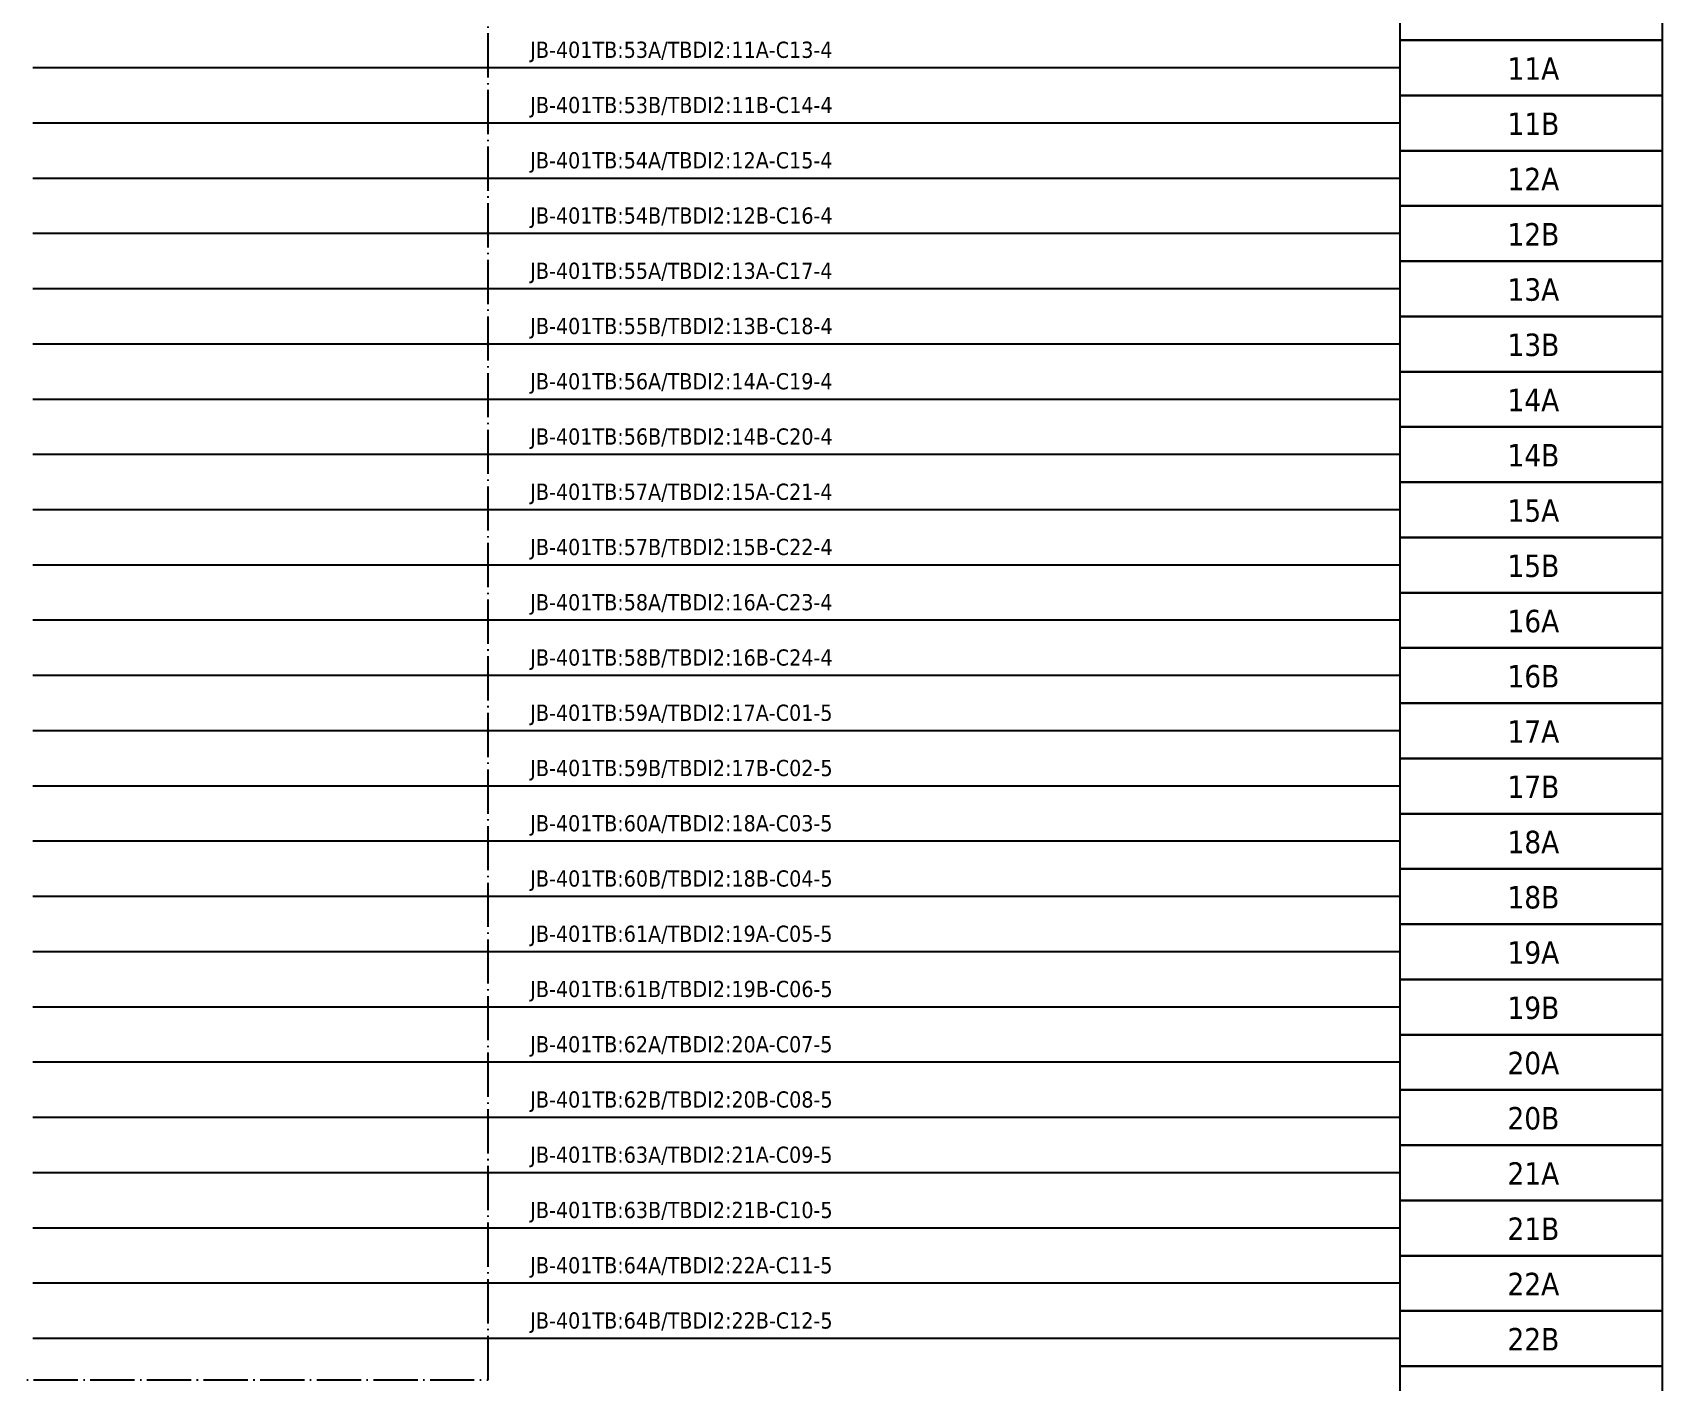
# Model space of a CAD drawing. Header units: millimetres. Extents: x 0 to 1792788, y -13 to 262234.
# Drawn here: x 89 to 207, y 101.9 to 199.6 of the extents above; entities that cross this region are included whole.
import ezdxf
from ezdxf.enums import TextEntityAlignment as Align

# ---------------------------------------------------------------- set-up
doc = ezdxf.new("R2010")
doc.units = ezdxf.units.MM
doc.linetypes.add('EPL_DASHDOT', pattern=[1, 0.8, -0.1, 0, -0.1])
for name, color, linetype, lineweight in [('EPLAN300', 5, 'Continuous', 25), ('EPLAN307', 134, 'EPL_DASHDOT', 25), ('EPLAN311', 7, 'Continuous', 25), ('EPLAN400', 5, 'Continuous', 35), ('EPLAN405', 7, 'Continuous', 25), ('EPLAN421', 5, 'Continuous', 35), ('EPLAN433', 251, 'Continuous', 35), ('EPLAN500', 7, 'Continuous', 35), ('EPLAN501', 7, 'Continuous', 35), ('EPLAN502', 7, 'Continuous', 35), ('EPLAN503', 7, 'Continuous', 35), ('EPLAN504', 7, 'Continuous', 35)]:
    doc.layers.add(name, color=color, linetype=linetype, lineweight=lineweight)
doc.styles.add('Tahoma', font='')
doc.styles.get('Tahoma').set_extended_font_data('Tahoma')

# ---------------------------------------------------------------- blocks, each defined once
blk = doc.blocks.new('EPLSYM_LibrarySPECIAL_en_US_Symbol427_Variant5_Placement1_20')
at = {"layer": 'EPLAN421', "color": 5, "style": 'Tahoma'}
for tag, p in [('17_20029[1]', (-0.9525, 3.335)), ('17_20029[2]', (20.0025, 3.335))]:
    blk.add_attdef(tag, text='', height=1.1739, dxfattribs=at).set_placement(p, align=Align.BOTTOM_RIGHT)
at = {"layer": 'EPLAN433', "color": 251, "style": 'Tahoma'}
blk.add_attdef('17_20406_1', text='', height=1.6254, dxfattribs=at).set_placement((0.9525, 1.5875), align=Align.BOTTOM_RIGHT)
blk.add_attdef('17_20406', text='', height=1.6254, dxfattribs=at).set_placement((0.9525, 1.5875), align=Align.BOTTOM_LEFT)
blk = doc.blocks.new('EPLSYM_LibrarySPECIAL_en_US_Symbol427_Variant5_Placement1_21')
at = {"layer": 'EPLAN421', "color": 5, "style": 'Tahoma'}
for tag, p in [('17_20029[1]', (-0.9525, 3.335)), ('17_20029[2]', (20.0025, 3.335))]:
    blk.add_attdef(tag, text='', height=1.1739, dxfattribs=at).set_placement(p, align=Align.BOTTOM_RIGHT)
at = {"layer": 'EPLAN433', "color": 251, "style": 'Tahoma'}
blk.add_attdef('17_20406_1', text='', height=1.6254, dxfattribs=at).set_placement((0.9525, 1.5875), align=Align.BOTTOM_RIGHT)
blk.add_attdef('17_20406', text='', height=1.6254, dxfattribs=at).set_placement((0.9525, 1.5875), align=Align.BOTTOM_LEFT)
blk = doc.blocks.new('EPLSYM_LibrarySPECIAL_en_US_Symbol427_Variant5_Placement1_22')
at = {"layer": 'EPLAN421', "color": 5, "style": 'Tahoma'}
for tag, p in [('17_20029[1]', (-0.9525, 3.335)), ('17_20029[2]', (20.0025, 3.335))]:
    blk.add_attdef(tag, text='', height=1.1739, dxfattribs=at).set_placement(p, align=Align.BOTTOM_RIGHT)
at = {"layer": 'EPLAN433', "color": 251, "style": 'Tahoma'}
blk.add_attdef('17_20406_1', text='', height=1.6254, dxfattribs=at).set_placement((0.9525, 1.5875), align=Align.BOTTOM_RIGHT)
blk.add_attdef('17_20406', text='', height=1.6254, dxfattribs=at).set_placement((0.9525, 1.5875), align=Align.BOTTOM_LEFT)
blk = doc.blocks.new('EPLSYM_LibrarySPECIAL_en_US_Symbol427_Variant5_Placement1_23')
at = {"layer": 'EPLAN421', "color": 5, "style": 'Tahoma'}
for tag, p in [('17_20029[1]', (-0.9525, 3.335)), ('17_20029[2]', (20.0025, 3.335))]:
    blk.add_attdef(tag, text='', height=1.1739, dxfattribs=at).set_placement(p, align=Align.BOTTOM_RIGHT)
at = {"layer": 'EPLAN433', "color": 251, "style": 'Tahoma'}
blk.add_attdef('17_20406_1', text='', height=1.6254, dxfattribs=at).set_placement((0.9525, 1.5875), align=Align.BOTTOM_RIGHT)
blk.add_attdef('17_20406', text='', height=1.6254, dxfattribs=at).set_placement((0.9525, 1.5875), align=Align.BOTTOM_LEFT)
blk = doc.blocks.new('EPLSYM_LibrarySPECIAL_en_US_Symbol427_Variant5_Placement1_24')
at = {"layer": 'EPLAN421', "color": 5, "style": 'Tahoma'}
for tag, p in [('17_20029[1]', (-0.9525, 3.335)), ('17_20029[2]', (20.0025, 3.335))]:
    blk.add_attdef(tag, text='', height=1.1739, dxfattribs=at).set_placement(p, align=Align.BOTTOM_RIGHT)
at = {"layer": 'EPLAN433', "color": 251, "style": 'Tahoma'}
blk.add_attdef('17_20406_1', text='', height=1.6254, dxfattribs=at).set_placement((0.9525, 1.5875), align=Align.BOTTOM_RIGHT)
blk.add_attdef('17_20406', text='', height=1.6254, dxfattribs=at).set_placement((0.9525, 1.5875), align=Align.BOTTOM_LEFT)
blk = doc.blocks.new('EPLSYM_LibrarySPECIAL_en_US_Symbol427_Variant5_Placement1_25')
at = {"layer": 'EPLAN421', "color": 5, "style": 'Tahoma'}
for tag, p in [('17_20029[1]', (-0.9525, 3.335)), ('17_20029[2]', (20.0025, 3.335))]:
    blk.add_attdef(tag, text='', height=1.1739, dxfattribs=at).set_placement(p, align=Align.BOTTOM_RIGHT)
at = {"layer": 'EPLAN433', "color": 251, "style": 'Tahoma'}
blk.add_attdef('17_20406_1', text='', height=1.6254, dxfattribs=at).set_placement((0.9525, 1.5875), align=Align.BOTTOM_RIGHT)
blk.add_attdef('17_20406', text='', height=1.6254, dxfattribs=at).set_placement((0.9525, 1.5875), align=Align.BOTTOM_LEFT)
blk = doc.blocks.new('EPLSYM_LibrarySPECIAL_en_US_Symbol427_Variant5_Placement1_26')
at = {"layer": 'EPLAN421', "color": 5, "style": 'Tahoma'}
for tag, p in [('17_20029[1]', (-0.9525, 3.335)), ('17_20029[2]', (20.0025, 3.335))]:
    blk.add_attdef(tag, text='', height=1.1739, dxfattribs=at).set_placement(p, align=Align.BOTTOM_RIGHT)
at = {"layer": 'EPLAN433', "color": 251, "style": 'Tahoma'}
blk.add_attdef('17_20406_1', text='', height=1.6254, dxfattribs=at).set_placement((0.9525, 1.5875), align=Align.BOTTOM_RIGHT)
blk.add_attdef('17_20406', text='', height=1.6254, dxfattribs=at).set_placement((0.9525, 1.5875), align=Align.BOTTOM_LEFT)
blk = doc.blocks.new('EPLSYM_LibrarySPECIAL_en_US_Symbol427_Variant5_Placement1_27')
at = {"layer": 'EPLAN421', "color": 5, "style": 'Tahoma'}
for tag, p in [('17_20029[1]', (-0.9525, 3.335)), ('17_20029[2]', (20.0025, 3.335))]:
    blk.add_attdef(tag, text='', height=1.1739, dxfattribs=at).set_placement(p, align=Align.BOTTOM_RIGHT)
at = {"layer": 'EPLAN433', "color": 251, "style": 'Tahoma'}
blk.add_attdef('17_20406_1', text='', height=1.6254, dxfattribs=at).set_placement((0.9525, 1.5875), align=Align.BOTTOM_RIGHT)
blk.add_attdef('17_20406', text='', height=1.6254, dxfattribs=at).set_placement((0.9525, 1.5875), align=Align.BOTTOM_LEFT)
blk = doc.blocks.new('EPLSYM_LibrarySPECIAL_en_US_Symbol427_Variant5_Placement1_28')
at = {"layer": 'EPLAN421', "color": 5, "style": 'Tahoma'}
for tag, p in [('17_20029[1]', (-0.9525, 3.335)), ('17_20029[2]', (20.0025, 3.335))]:
    blk.add_attdef(tag, text='', height=1.1739, dxfattribs=at).set_placement(p, align=Align.BOTTOM_RIGHT)
at = {"layer": 'EPLAN433', "color": 251, "style": 'Tahoma'}
blk.add_attdef('17_20406_1', text='', height=1.6254, dxfattribs=at).set_placement((0.9525, 1.5875), align=Align.BOTTOM_RIGHT)
blk.add_attdef('17_20406', text='', height=1.6254, dxfattribs=at).set_placement((0.9525, 1.5875), align=Align.BOTTOM_LEFT)
blk = doc.blocks.new('EPLSYM_LibrarySPECIAL_en_US_Symbol427_Variant5_Placement1_29')
at = {"layer": 'EPLAN421', "color": 5, "style": 'Tahoma'}
for tag, p in [('17_20029[1]', (-0.9525, 3.335)), ('17_20029[2]', (20.0025, 3.335))]:
    blk.add_attdef(tag, text='', height=1.1739, dxfattribs=at).set_placement(p, align=Align.BOTTOM_RIGHT)
at = {"layer": 'EPLAN433', "color": 251, "style": 'Tahoma'}
blk.add_attdef('17_20406_1', text='', height=1.6254, dxfattribs=at).set_placement((0.9525, 1.5875), align=Align.BOTTOM_RIGHT)
blk.add_attdef('17_20406', text='', height=1.6254, dxfattribs=at).set_placement((0.9525, 1.5875), align=Align.BOTTOM_LEFT)
blk = doc.blocks.new('EPLSYM_LibrarySPECIAL_en_US_Symbol427_Variant5_Placement1_30')
at = {"layer": 'EPLAN421', "color": 5, "style": 'Tahoma'}
for tag, p in [('17_20029[1]', (-0.9525, 3.335)), ('17_20029[2]', (20.0025, 3.335))]:
    blk.add_attdef(tag, text='', height=1.1739, dxfattribs=at).set_placement(p, align=Align.BOTTOM_RIGHT)
at = {"layer": 'EPLAN433', "color": 251, "style": 'Tahoma'}
blk.add_attdef('17_20406_1', text='', height=1.6254, dxfattribs=at).set_placement((0.9525, 1.5875), align=Align.BOTTOM_RIGHT)
blk.add_attdef('17_20406', text='', height=1.6254, dxfattribs=at).set_placement((0.9525, 1.5875), align=Align.BOTTOM_LEFT)
blk = doc.blocks.new('EPLSYM_LibrarySPECIAL_en_US_Symbol427_Variant5_Placement1_31')
at = {"layer": 'EPLAN421', "color": 5, "style": 'Tahoma'}
for tag, p in [('17_20029[1]', (-0.9525, 3.335)), ('17_20029[2]', (20.0025, 3.335))]:
    blk.add_attdef(tag, text='', height=1.1739, dxfattribs=at).set_placement(p, align=Align.BOTTOM_RIGHT)
at = {"layer": 'EPLAN433', "color": 251, "style": 'Tahoma'}
blk.add_attdef('17_20406_1', text='', height=1.6254, dxfattribs=at).set_placement((0.9525, 1.5875), align=Align.BOTTOM_RIGHT)
blk.add_attdef('17_20406', text='', height=1.6254, dxfattribs=at).set_placement((0.9525, 1.5875), align=Align.BOTTOM_LEFT)
blk = doc.blocks.new('EPLSYM_LibrarySPECIAL_en_US_Symbol427_Variant5_Placement1_32')
at = {"layer": 'EPLAN421', "color": 5, "style": 'Tahoma'}
for tag, p in [('17_20029[1]', (-0.9525, 3.335)), ('17_20029[2]', (20.0025, 3.335))]:
    blk.add_attdef(tag, text='', height=1.1739, dxfattribs=at).set_placement(p, align=Align.BOTTOM_RIGHT)
at = {"layer": 'EPLAN433', "color": 251, "style": 'Tahoma'}
blk.add_attdef('17_20406_1', text='', height=1.6254, dxfattribs=at).set_placement((0.9525, 1.5875), align=Align.BOTTOM_RIGHT)
blk.add_attdef('17_20406', text='', height=1.6254, dxfattribs=at).set_placement((0.9525, 1.5875), align=Align.BOTTOM_LEFT)
blk = doc.blocks.new('EPLSYM_LibrarySPECIAL_en_US_Symbol427_Variant5_Placement1_33')
at = {"layer": 'EPLAN421', "color": 5, "style": 'Tahoma'}
for tag, p in [('17_20029[1]', (-0.9525, 3.335)), ('17_20029[2]', (20.0025, 3.335))]:
    blk.add_attdef(tag, text='', height=1.1739, dxfattribs=at).set_placement(p, align=Align.BOTTOM_RIGHT)
at = {"layer": 'EPLAN433', "color": 251, "style": 'Tahoma'}
blk.add_attdef('17_20406_1', text='', height=1.6254, dxfattribs=at).set_placement((0.9525, 1.5875), align=Align.BOTTOM_RIGHT)
blk.add_attdef('17_20406', text='', height=1.6254, dxfattribs=at).set_placement((0.9525, 1.5875), align=Align.BOTTOM_LEFT)
blk = doc.blocks.new('EPLSYM_LibrarySPECIAL_en_US_Symbol427_Variant5_Placement1_34')
at = {"layer": 'EPLAN421', "color": 5, "style": 'Tahoma'}
for tag, p in [('17_20029[1]', (-0.9525, 3.335)), ('17_20029[2]', (20.0025, 3.335))]:
    blk.add_attdef(tag, text='', height=1.1739, dxfattribs=at).set_placement(p, align=Align.BOTTOM_RIGHT)
at = {"layer": 'EPLAN433', "color": 251, "style": 'Tahoma'}
blk.add_attdef('17_20406_1', text='', height=1.6254, dxfattribs=at).set_placement((0.9525, 1.5875), align=Align.BOTTOM_RIGHT)
blk.add_attdef('17_20406', text='', height=1.6254, dxfattribs=at).set_placement((0.9525, 1.5875), align=Align.BOTTOM_LEFT)
blk = doc.blocks.new('EPLSYM_LibrarySPECIAL_en_US_Symbol427_Variant5_Placement1_35')
at = {"layer": 'EPLAN421', "color": 5, "style": 'Tahoma'}
for tag, p in [('17_20029[1]', (-0.9525, 3.335)), ('17_20029[2]', (20.0025, 3.335))]:
    blk.add_attdef(tag, text='', height=1.1739, dxfattribs=at).set_placement(p, align=Align.BOTTOM_RIGHT)
at = {"layer": 'EPLAN433', "color": 251, "style": 'Tahoma'}
blk.add_attdef('17_20406_1', text='', height=1.6254, dxfattribs=at).set_placement((0.9525, 1.5875), align=Align.BOTTOM_RIGHT)
blk.add_attdef('17_20406', text='', height=1.6254, dxfattribs=at).set_placement((0.9525, 1.5875), align=Align.BOTTOM_LEFT)
blk = doc.blocks.new('EPLSYM_LibrarySPECIAL_en_US_Symbol427_Variant5_Placement1_36')
at = {"layer": 'EPLAN421', "color": 5, "style": 'Tahoma'}
for tag, p in [('17_20029[1]', (-0.9525, 3.335)), ('17_20029[2]', (20.0025, 3.335))]:
    blk.add_attdef(tag, text='', height=1.1739, dxfattribs=at).set_placement(p, align=Align.BOTTOM_RIGHT)
at = {"layer": 'EPLAN433', "color": 251, "style": 'Tahoma'}
blk.add_attdef('17_20406_1', text='', height=1.6254, dxfattribs=at).set_placement((0.9525, 1.5875), align=Align.BOTTOM_RIGHT)
blk.add_attdef('17_20406', text='', height=1.6254, dxfattribs=at).set_placement((0.9525, 1.5875), align=Align.BOTTOM_LEFT)
blk = doc.blocks.new('EPLSYM_LibrarySPECIAL_en_US_Symbol427_Variant5_Placement1_37')
at = {"layer": 'EPLAN421', "color": 5, "style": 'Tahoma'}
for tag, p in [('17_20029[1]', (-0.9525, 3.335)), ('17_20029[2]', (20.0025, 3.335))]:
    blk.add_attdef(tag, text='', height=1.1739, dxfattribs=at).set_placement(p, align=Align.BOTTOM_RIGHT)
at = {"layer": 'EPLAN433', "color": 251, "style": 'Tahoma'}
blk.add_attdef('17_20406_1', text='', height=1.6254, dxfattribs=at).set_placement((0.9525, 1.5875), align=Align.BOTTOM_RIGHT)
blk.add_attdef('17_20406', text='', height=1.6254, dxfattribs=at).set_placement((0.9525, 1.5875), align=Align.BOTTOM_LEFT)
blk = doc.blocks.new('EPLSYM_LibrarySPECIAL_en_US_Symbol427_Variant5_Placement1_38')
at = {"layer": 'EPLAN421', "color": 5, "style": 'Tahoma'}
for tag, p in [('17_20029[1]', (-0.9525, 3.335)), ('17_20029[2]', (20.0025, 3.335))]:
    blk.add_attdef(tag, text='', height=1.1739, dxfattribs=at).set_placement(p, align=Align.BOTTOM_RIGHT)
at = {"layer": 'EPLAN433', "color": 251, "style": 'Tahoma'}
blk.add_attdef('17_20406_1', text='', height=1.6254, dxfattribs=at).set_placement((0.9525, 1.5875), align=Align.BOTTOM_RIGHT)
blk.add_attdef('17_20406', text='', height=1.6254, dxfattribs=at).set_placement((0.9525, 1.5875), align=Align.BOTTOM_LEFT)
blk = doc.blocks.new('EPLSYM_LibrarySPECIAL_en_US_Symbol427_Variant5_Placement1_39')
at = {"layer": 'EPLAN421', "color": 5, "style": 'Tahoma'}
for tag, p in [('17_20029[1]', (-0.9525, 3.335)), ('17_20029[2]', (20.0025, 3.335))]:
    blk.add_attdef(tag, text='', height=1.1739, dxfattribs=at).set_placement(p, align=Align.BOTTOM_RIGHT)
at = {"layer": 'EPLAN433', "color": 251, "style": 'Tahoma'}
blk.add_attdef('17_20406_1', text='', height=1.6254, dxfattribs=at).set_placement((0.9525, 1.5875), align=Align.BOTTOM_RIGHT)
blk.add_attdef('17_20406', text='', height=1.6254, dxfattribs=at).set_placement((0.9525, 1.5875), align=Align.BOTTOM_LEFT)
blk = doc.blocks.new('EPLSYM_LibrarySPECIAL_en_US_Symbol427_Variant5_Placement1_40')
at = {"layer": 'EPLAN421', "color": 5, "style": 'Tahoma'}
for tag, p in [('17_20029[1]', (-0.9525, 3.335)), ('17_20029[2]', (20.0025, 3.335))]:
    blk.add_attdef(tag, text='', height=1.1739, dxfattribs=at).set_placement(p, align=Align.BOTTOM_RIGHT)
at = {"layer": 'EPLAN433', "color": 251, "style": 'Tahoma'}
blk.add_attdef('17_20406_1', text='', height=1.6254, dxfattribs=at).set_placement((0.9525, 1.5875), align=Align.BOTTOM_RIGHT)
blk.add_attdef('17_20406', text='', height=1.6254, dxfattribs=at).set_placement((0.9525, 1.5875), align=Align.BOTTOM_LEFT)
blk = doc.blocks.new('EPLSYM_LibrarySPECIAL_en_US_Symbol427_Variant5_Placement1_41')
at = {"layer": 'EPLAN421', "color": 5, "style": 'Tahoma'}
for tag, p in [('17_20029[1]', (-0.9525, 3.335)), ('17_20029[2]', (20.0025, 3.335))]:
    blk.add_attdef(tag, text='', height=1.1739, dxfattribs=at).set_placement(p, align=Align.BOTTOM_RIGHT)
at = {"layer": 'EPLAN433', "color": 251, "style": 'Tahoma'}
blk.add_attdef('17_20406_1', text='', height=1.6254, dxfattribs=at).set_placement((0.9525, 1.5875), align=Align.BOTTOM_RIGHT)
blk.add_attdef('17_20406', text='', height=1.6254, dxfattribs=at).set_placement((0.9525, 1.5875), align=Align.BOTTOM_LEFT)
blk = doc.blocks.new('EPLSYM_LibrarySPECIAL_en_US_Symbol427_Variant5_Placement1_42')
at = {"layer": 'EPLAN421', "color": 5, "style": 'Tahoma'}
for tag, p in [('17_20029[1]', (-0.9525, 3.335)), ('17_20029[2]', (20.0025, 3.335))]:
    blk.add_attdef(tag, text='', height=1.1739, dxfattribs=at).set_placement(p, align=Align.BOTTOM_RIGHT)
at = {"layer": 'EPLAN433', "color": 251, "style": 'Tahoma'}
blk.add_attdef('17_20406_1', text='', height=1.6254, dxfattribs=at).set_placement((0.9525, 1.5875), align=Align.BOTTOM_RIGHT)
blk.add_attdef('17_20406', text='', height=1.6254, dxfattribs=at).set_placement((0.9525, 1.5875), align=Align.BOTTOM_LEFT)
blk = doc.blocks.new('EPLSYM_LibrarySPECIAL_en_US_Symbol427_Variant5_Placement1_43')
at = {"layer": 'EPLAN421', "color": 5, "style": 'Tahoma'}
for tag, p in [('17_20029[1]', (-0.9525, 3.335)), ('17_20029[2]', (20.0025, 3.335))]:
    blk.add_attdef(tag, text='', height=1.1739, dxfattribs=at).set_placement(p, align=Align.BOTTOM_RIGHT)
at = {"layer": 'EPLAN433', "color": 251, "style": 'Tahoma'}
blk.add_attdef('17_20406_1', text='', height=1.6254, dxfattribs=at).set_placement((0.9525, 1.5875), align=Align.BOTTOM_RIGHT)
blk.add_attdef('17_20406', text='', height=1.6254, dxfattribs=at).set_placement((0.9525, 1.5875), align=Align.BOTTOM_LEFT)
blk = doc.blocks.new('EPLSYM_LibrarySPECIAL_Symbol308_Variant0_Placement0')
at = {"layer": 'EPLAN405', "color": 7, "style": 'Tahoma'}
for tag, p in [('17_31011', (1.5, 6.35)), ('17_31002', (1.5, 0.5))]:
    blk.add_attdef(tag, text='', height=1.17, dxfattribs=at).set_placement(p, align=Align.BOTTOM_LEFT)
for tag, p in [('17_31004', (1.5, 4.4)), ('17_31003', (1.5, 2.45))]:
    blk.add_attdef(tag, p, '', height=1.17, dxfattribs=at)
blk = doc.blocks.new('EPLSYM_LibrarySPECIAL_Symbol2_Variant0_Placement1_22')
at = {"layer": 'EPLAN307', "lineweight": 25, "ltscale": 4}
blk.add_lwpolyline([(0, -182), (119, -182), (119, 0), (0, 0)], close=True, dxfattribs=at)
at = {"layer": 'EPLAN400', "color": 5, "style": 'Tahoma'}
blk.add_attdef('88_20010', text='', height=2.2575, dxfattribs=at).set_placement((-1.5, -0.9515), align=Align.TOP_RIGHT)
at = {"layer": 'EPLAN500', "color": 7, "style": 'Tahoma'}
blk.add_attdef('88_20027', text='', height=1.6254, dxfattribs=at).set_placement((-1.5, -4.57508), align=Align.TOP_RIGHT)
at = {"layer": 'EPLAN501', "color": 7, "style": 'Tahoma'}
blk.add_attdef('88_20011', text='', height=1.6254, dxfattribs=at).set_placement((-1.5, -9.97508), align=Align.TOP_RIGHT)
at = {"layer": 'EPLAN502', "color": 7, "style": 'Tahoma'}
blk.add_attdef('88_20025', text='', height=1.6254, dxfattribs=at).set_placement((-1.5, -12.67508), align=Align.TOP_RIGHT)
at = {"layer": 'EPLAN503', "color": 7, "style": 'Tahoma'}
blk.add_attdef('88_20024', text='', height=1.6254, dxfattribs=at).set_placement((-1.5, -15.37508), align=Align.TOP_RIGHT)
at = {"layer": 'EPLAN504', "color": 7, "style": 'Tahoma'}
blk.add_attdef('88_20901[1]', text='', height=1.6254, dxfattribs=at).set_placement((-1.5, -7.27508), align=Align.TOP_RIGHT)

msp = doc.modelspace()

# ---------------------------------------------------------------- linework, layer by layer
at = {"layer": 'EPLAN300', "lineweight": 25, "ltscale": 4}
for points in [[(188, 199), (207, 199), (207, 203), (188, 203)], [(188, 195), (207, 195), (207, 199), (188, 199)], [(188, 191), (207, 191), (207, 195), (188, 195)], [(188, 187), (207, 187), (207, 191), (188, 191)], [(188, 183), (207, 183), (207, 187), (188, 187)], [(188, 179), (207, 179), (207, 183), (188, 183)], [(188, 175), (207, 175), (207, 179), (188, 179)], [(188, 171), (207, 171), (207, 175), (188, 175)], [(188, 167), (207, 167), (207, 171), (188, 171)], [(188, 163), (207, 163), (207, 167), (188, 167)], [(188, 159), (207, 159), (207, 163), (188, 163)], [(188, 155), (207, 155), (207, 159), (188, 159)], [(188, 151), (207, 151), (207, 155), (188, 155)], [(188, 147), (207, 147), (207, 151), (188, 151)], [(188, 143), (207, 143), (207, 147), (188, 147)], [(188, 139), (207, 139), (207, 143), (188, 143)], [(188, 135), (207, 135), (207, 139), (188, 139)], [(188, 131), (207, 131), (207, 135), (188, 135)], [(188, 127), (207, 127), (207, 131), (188, 131)], [(188, 123), (207, 123), (207, 127), (188, 127)], [(188, 119), (207, 119), (207, 123), (188, 123)], [(188, 115), (207, 115), (207, 119), (188, 119)], [(188, 111), (207, 111), (207, 115), (188, 115)], [(188, 107), (207, 107), (207, 111), (188, 111)], [(188, 103), (207, 103), (207, 107), (188, 107)], [(188, 99), (207, 99), (207, 103), (188, 103)]]:
    msp.add_lwpolyline(points, close=True, dxfattribs=at)
at = {"layer": 'EPLAN311', "color": 7, "ltscale": 4}
for p, q in [((188, 197), (89.05, 197)), ((188, 193), (89.05, 193)), ((188, 189), (89.05, 189)), ((188, 185), (89.05, 185)), ((188, 181), (89.05, 181)), ((188, 177), (89.05, 177)), ((188, 173), (89.05, 173)), ((188, 169), (89.05, 169)), ((188, 165), (89.05, 165)), ((188, 161), (89.05, 161)), ((188, 157), (89.05, 157)), ((188, 153), (89.05, 153)), ((188, 149), (89.05, 149)), ((188, 145), (89.05, 145)), ((188, 141), (89.05, 141)), ((188, 137), (89.05, 137)), ((188, 133), (89.05, 133)), ((188, 129), (89.05, 129)), ((188, 125), (89.05, 125)), ((188, 121), (89.05, 121)), ((188, 117), (89.05, 117)), ((188, 113), (89.05, 113)), ((188, 109), (89.05, 109)), ((188, 105), (89.05, 105))]:
    msp.add_line(p, q, dxfattribs=at)

# ---------------------------------------------------------------- block references
msp.add_blockref('EPLSYM_LibrarySPECIAL_Symbol2_Variant0_Placement1_22', (3, 284))
ref = msp.add_blockref('EPLSYM_LibrarySPECIAL_Symbol308_Variant0_Placement0', (125, 197))
ref.add_attrib('17_31011', 'JB-401TB:53A/TBDI2:11A-C13-4', dxfattribs={"layer": 'EPLAN405', "color": 7, "height": 1.1739, "style": 'Tahoma'}).set_placement((125.05, 197.37), align=Align.BOTTOM_LEFT)
ref = msp.add_blockref('EPLSYM_LibrarySPECIAL_en_US_Symbol427_Variant5_Placement1_20', (188, 197))
ref.add_attrib('17_20011', '11A', dxfattribs={"layer": 'EPLAN501', "color": 7, "height": 1.625, "style": 'Tahoma'}).set_placement((197.66, 195.65), align=Align.BOTTOM_CENTER)
ref = msp.add_blockref('EPLSYM_LibrarySPECIAL_Symbol308_Variant0_Placement0', (125, 193))
ref.add_attrib('17_31011', 'JB-401TB:53B/TBDI2:11B-C14-4', dxfattribs={"layer": 'EPLAN405', "color": 7, "height": 1.1739, "style": 'Tahoma'}).set_placement((125.05, 193.37), align=Align.BOTTOM_LEFT)
ref = msp.add_blockref('EPLSYM_LibrarySPECIAL_en_US_Symbol427_Variant5_Placement1_21', (188, 193))
ref.add_attrib('17_20011', '11B', dxfattribs={"layer": 'EPLAN501', "color": 7, "height": 1.625, "style": 'Tahoma'}).set_placement((197.66, 191.65), align=Align.BOTTOM_CENTER)
ref = msp.add_blockref('EPLSYM_LibrarySPECIAL_Symbol308_Variant0_Placement0', (125, 189))
ref.add_attrib('17_31011', 'JB-401TB:54A/TBDI2:12A-C15-4', dxfattribs={"layer": 'EPLAN405', "color": 7, "height": 1.1739, "style": 'Tahoma'}).set_placement((125.05, 189.37), align=Align.BOTTOM_LEFT)
ref = msp.add_blockref('EPLSYM_LibrarySPECIAL_en_US_Symbol427_Variant5_Placement1_22', (188, 189))
ref.add_attrib('17_20011', '12A', dxfattribs={"layer": 'EPLAN501', "color": 7, "height": 1.625, "style": 'Tahoma'}).set_placement((197.66, 187.65), align=Align.BOTTOM_CENTER)
ref = msp.add_blockref('EPLSYM_LibrarySPECIAL_Symbol308_Variant0_Placement0', (125, 185))
ref.add_attrib('17_31011', 'JB-401TB:54B/TBDI2:12B-C16-4', dxfattribs={"layer": 'EPLAN405', "color": 7, "height": 1.1739, "style": 'Tahoma'}).set_placement((125.05, 185.37), align=Align.BOTTOM_LEFT)
ref = msp.add_blockref('EPLSYM_LibrarySPECIAL_en_US_Symbol427_Variant5_Placement1_23', (188, 185))
ref.add_attrib('17_20011', '12B', dxfattribs={"layer": 'EPLAN501', "color": 7, "height": 1.625, "style": 'Tahoma'}).set_placement((197.66, 183.65), align=Align.BOTTOM_CENTER)
ref = msp.add_blockref('EPLSYM_LibrarySPECIAL_Symbol308_Variant0_Placement0', (125, 181))
ref.add_attrib('17_31011', 'JB-401TB:55A/TBDI2:13A-C17-4', dxfattribs={"layer": 'EPLAN405', "color": 7, "height": 1.1739, "style": 'Tahoma'}).set_placement((125.05, 181.37), align=Align.BOTTOM_LEFT)
ref = msp.add_blockref('EPLSYM_LibrarySPECIAL_en_US_Symbol427_Variant5_Placement1_24', (188, 181))
ref.add_attrib('17_20011', '13A', dxfattribs={"layer": 'EPLAN501', "color": 7, "height": 1.625, "style": 'Tahoma'}).set_placement((197.66, 179.65), align=Align.BOTTOM_CENTER)
ref = msp.add_blockref('EPLSYM_LibrarySPECIAL_Symbol308_Variant0_Placement0', (125, 177))
ref.add_attrib('17_31011', 'JB-401TB:55B/TBDI2:13B-C18-4', dxfattribs={"layer": 'EPLAN405', "color": 7, "height": 1.1739, "style": 'Tahoma'}).set_placement((125.05, 177.37), align=Align.BOTTOM_LEFT)
ref = msp.add_blockref('EPLSYM_LibrarySPECIAL_en_US_Symbol427_Variant5_Placement1_25', (188, 177))
ref.add_attrib('17_20011', '13B', dxfattribs={"layer": 'EPLAN501', "color": 7, "height": 1.625, "style": 'Tahoma'}).set_placement((197.66, 175.65), align=Align.BOTTOM_CENTER)
ref = msp.add_blockref('EPLSYM_LibrarySPECIAL_Symbol308_Variant0_Placement0', (125, 173))
ref.add_attrib('17_31011', 'JB-401TB:56A/TBDI2:14A-C19-4', dxfattribs={"layer": 'EPLAN405', "color": 7, "height": 1.1739, "style": 'Tahoma'}).set_placement((125.05, 173.37), align=Align.BOTTOM_LEFT)
ref = msp.add_blockref('EPLSYM_LibrarySPECIAL_en_US_Symbol427_Variant5_Placement1_26', (188, 173))
ref.add_attrib('17_20011', '14A', dxfattribs={"layer": 'EPLAN501', "color": 7, "height": 1.625, "style": 'Tahoma'}).set_placement((197.66, 171.65), align=Align.BOTTOM_CENTER)
ref = msp.add_blockref('EPLSYM_LibrarySPECIAL_Symbol308_Variant0_Placement0', (125, 169))
ref.add_attrib('17_31011', 'JB-401TB:56B/TBDI2:14B-C20-4', dxfattribs={"layer": 'EPLAN405', "color": 7, "height": 1.1739, "style": 'Tahoma'}).set_placement((125.05, 169.37), align=Align.BOTTOM_LEFT)
ref = msp.add_blockref('EPLSYM_LibrarySPECIAL_en_US_Symbol427_Variant5_Placement1_27', (188, 169))
ref.add_attrib('17_20011', '14B', dxfattribs={"layer": 'EPLAN501', "color": 7, "height": 1.625, "style": 'Tahoma'}).set_placement((197.66, 167.65), align=Align.BOTTOM_CENTER)
ref = msp.add_blockref('EPLSYM_LibrarySPECIAL_Symbol308_Variant0_Placement0', (125, 165))
ref.add_attrib('17_31011', 'JB-401TB:57A/TBDI2:15A-C21-4', dxfattribs={"layer": 'EPLAN405', "color": 7, "height": 1.1739, "style": 'Tahoma'}).set_placement((125.05, 165.37), align=Align.BOTTOM_LEFT)
ref = msp.add_blockref('EPLSYM_LibrarySPECIAL_en_US_Symbol427_Variant5_Placement1_28', (188, 165))
ref.add_attrib('17_20011', '15A', dxfattribs={"layer": 'EPLAN501', "color": 7, "height": 1.625, "style": 'Tahoma'}).set_placement((197.66, 163.65), align=Align.BOTTOM_CENTER)
ref = msp.add_blockref('EPLSYM_LibrarySPECIAL_Symbol308_Variant0_Placement0', (125, 161))
ref.add_attrib('17_31011', 'JB-401TB:57B/TBDI2:15B-C22-4', dxfattribs={"layer": 'EPLAN405', "color": 7, "height": 1.1739, "style": 'Tahoma'}).set_placement((125.05, 161.37), align=Align.BOTTOM_LEFT)
ref = msp.add_blockref('EPLSYM_LibrarySPECIAL_en_US_Symbol427_Variant5_Placement1_29', (188, 161))
ref.add_attrib('17_20011', '15B', dxfattribs={"layer": 'EPLAN501', "color": 7, "height": 1.625, "style": 'Tahoma'}).set_placement((197.66, 159.65), align=Align.BOTTOM_CENTER)
ref = msp.add_blockref('EPLSYM_LibrarySPECIAL_Symbol308_Variant0_Placement0', (125, 157))
ref.add_attrib('17_31011', 'JB-401TB:58A/TBDI2:16A-C23-4', dxfattribs={"layer": 'EPLAN405', "color": 7, "height": 1.1739, "style": 'Tahoma'}).set_placement((125.05, 157.37), align=Align.BOTTOM_LEFT)
ref = msp.add_blockref('EPLSYM_LibrarySPECIAL_en_US_Symbol427_Variant5_Placement1_30', (188, 157))
ref.add_attrib('17_20011', '16A', dxfattribs={"layer": 'EPLAN501', "color": 7, "height": 1.625, "style": 'Tahoma'}).set_placement((197.66, 155.65), align=Align.BOTTOM_CENTER)
ref = msp.add_blockref('EPLSYM_LibrarySPECIAL_Symbol308_Variant0_Placement0', (125, 153))
ref.add_attrib('17_31011', 'JB-401TB:58B/TBDI2:16B-C24-4', dxfattribs={"layer": 'EPLAN405', "color": 7, "height": 1.1739, "style": 'Tahoma'}).set_placement((125.05, 153.37), align=Align.BOTTOM_LEFT)
ref = msp.add_blockref('EPLSYM_LibrarySPECIAL_en_US_Symbol427_Variant5_Placement1_31', (188, 153))
ref.add_attrib('17_20011', '16B', dxfattribs={"layer": 'EPLAN501', "color": 7, "height": 1.625, "style": 'Tahoma'}).set_placement((197.66, 151.65), align=Align.BOTTOM_CENTER)
ref = msp.add_blockref('EPLSYM_LibrarySPECIAL_Symbol308_Variant0_Placement0', (125, 149))
ref.add_attrib('17_31011', 'JB-401TB:59A/TBDI2:17A-C01-5', dxfattribs={"layer": 'EPLAN405', "color": 7, "height": 1.1739, "style": 'Tahoma'}).set_placement((125.05, 149.37), align=Align.BOTTOM_LEFT)
ref = msp.add_blockref('EPLSYM_LibrarySPECIAL_en_US_Symbol427_Variant5_Placement1_32', (188, 149))
ref.add_attrib('17_20011', '17A', dxfattribs={"layer": 'EPLAN501', "color": 7, "height": 1.625, "style": 'Tahoma'}).set_placement((197.66, 147.65), align=Align.BOTTOM_CENTER)
ref = msp.add_blockref('EPLSYM_LibrarySPECIAL_Symbol308_Variant0_Placement0', (125, 145))
ref.add_attrib('17_31011', 'JB-401TB:59B/TBDI2:17B-C02-5', dxfattribs={"layer": 'EPLAN405', "color": 7, "height": 1.1739, "style": 'Tahoma'}).set_placement((125.05, 145.37), align=Align.BOTTOM_LEFT)
ref = msp.add_blockref('EPLSYM_LibrarySPECIAL_en_US_Symbol427_Variant5_Placement1_33', (188, 145))
ref.add_attrib('17_20011', '17B', dxfattribs={"layer": 'EPLAN501', "color": 7, "height": 1.625, "style": 'Tahoma'}).set_placement((197.66, 143.65), align=Align.BOTTOM_CENTER)
ref = msp.add_blockref('EPLSYM_LibrarySPECIAL_Symbol308_Variant0_Placement0', (125, 141))
ref.add_attrib('17_31011', 'JB-401TB:60A/TBDI2:18A-C03-5', dxfattribs={"layer": 'EPLAN405', "color": 7, "height": 1.1739, "style": 'Tahoma'}).set_placement((125.05, 141.37), align=Align.BOTTOM_LEFT)
ref = msp.add_blockref('EPLSYM_LibrarySPECIAL_en_US_Symbol427_Variant5_Placement1_34', (188, 141))
ref.add_attrib('17_20011', '18A', dxfattribs={"layer": 'EPLAN501', "color": 7, "height": 1.625, "style": 'Tahoma'}).set_placement((197.66, 139.65), align=Align.BOTTOM_CENTER)
ref = msp.add_blockref('EPLSYM_LibrarySPECIAL_Symbol308_Variant0_Placement0', (125, 137))
ref.add_attrib('17_31011', 'JB-401TB:60B/TBDI2:18B-C04-5', dxfattribs={"layer": 'EPLAN405', "color": 7, "height": 1.1739, "style": 'Tahoma'}).set_placement((125.05, 137.37), align=Align.BOTTOM_LEFT)
ref = msp.add_blockref('EPLSYM_LibrarySPECIAL_en_US_Symbol427_Variant5_Placement1_35', (188, 137))
ref.add_attrib('17_20011', '18B', dxfattribs={"layer": 'EPLAN501', "color": 7, "height": 1.625, "style": 'Tahoma'}).set_placement((197.66, 135.65), align=Align.BOTTOM_CENTER)
ref = msp.add_blockref('EPLSYM_LibrarySPECIAL_Symbol308_Variant0_Placement0', (125, 133))
ref.add_attrib('17_31011', 'JB-401TB:61A/TBDI2:19A-C05-5', dxfattribs={"layer": 'EPLAN405', "color": 7, "height": 1.1739, "style": 'Tahoma'}).set_placement((125.05, 133.37), align=Align.BOTTOM_LEFT)
ref = msp.add_blockref('EPLSYM_LibrarySPECIAL_en_US_Symbol427_Variant5_Placement1_36', (188, 133))
ref.add_attrib('17_20011', '19A', dxfattribs={"layer": 'EPLAN501', "color": 7, "height": 1.625, "style": 'Tahoma'}).set_placement((197.66, 131.65), align=Align.BOTTOM_CENTER)
ref = msp.add_blockref('EPLSYM_LibrarySPECIAL_Symbol308_Variant0_Placement0', (125, 129))
ref.add_attrib('17_31011', 'JB-401TB:61B/TBDI2:19B-C06-5', dxfattribs={"layer": 'EPLAN405', "color": 7, "height": 1.1739, "style": 'Tahoma'}).set_placement((125.05, 129.37), align=Align.BOTTOM_LEFT)
ref = msp.add_blockref('EPLSYM_LibrarySPECIAL_en_US_Symbol427_Variant5_Placement1_37', (188, 129))
ref.add_attrib('17_20011', '19B', dxfattribs={"layer": 'EPLAN501', "color": 7, "height": 1.625, "style": 'Tahoma'}).set_placement((197.66, 127.65), align=Align.BOTTOM_CENTER)
ref = msp.add_blockref('EPLSYM_LibrarySPECIAL_Symbol308_Variant0_Placement0', (125, 125))
ref.add_attrib('17_31011', 'JB-401TB:62A/TBDI2:20A-C07-5', dxfattribs={"layer": 'EPLAN405', "color": 7, "height": 1.1739, "style": 'Tahoma'}).set_placement((125.05, 125.37), align=Align.BOTTOM_LEFT)
ref = msp.add_blockref('EPLSYM_LibrarySPECIAL_en_US_Symbol427_Variant5_Placement1_38', (188, 125))
ref.add_attrib('17_20011', '20A', dxfattribs={"layer": 'EPLAN501', "color": 7, "height": 1.625, "style": 'Tahoma'}).set_placement((197.66, 123.65), align=Align.BOTTOM_CENTER)
ref = msp.add_blockref('EPLSYM_LibrarySPECIAL_Symbol308_Variant0_Placement0', (125, 121))
ref.add_attrib('17_31011', 'JB-401TB:62B/TBDI2:20B-C08-5', dxfattribs={"layer": 'EPLAN405', "color": 7, "height": 1.1739, "style": 'Tahoma'}).set_placement((125.05, 121.37), align=Align.BOTTOM_LEFT)
ref = msp.add_blockref('EPLSYM_LibrarySPECIAL_en_US_Symbol427_Variant5_Placement1_39', (188, 121))
ref.add_attrib('17_20011', '20B', dxfattribs={"layer": 'EPLAN501', "color": 7, "height": 1.625, "style": 'Tahoma'}).set_placement((197.66, 119.65), align=Align.BOTTOM_CENTER)
ref = msp.add_blockref('EPLSYM_LibrarySPECIAL_Symbol308_Variant0_Placement0', (125, 117))
ref.add_attrib('17_31011', 'JB-401TB:63A/TBDI2:21A-C09-5', dxfattribs={"layer": 'EPLAN405', "color": 7, "height": 1.1739, "style": 'Tahoma'}).set_placement((125.05, 117.37), align=Align.BOTTOM_LEFT)
ref = msp.add_blockref('EPLSYM_LibrarySPECIAL_en_US_Symbol427_Variant5_Placement1_40', (188, 117))
ref.add_attrib('17_20011', '21A', dxfattribs={"layer": 'EPLAN501', "color": 7, "height": 1.625, "style": 'Tahoma'}).set_placement((197.66, 115.65), align=Align.BOTTOM_CENTER)
ref = msp.add_blockref('EPLSYM_LibrarySPECIAL_Symbol308_Variant0_Placement0', (125, 113))
ref.add_attrib('17_31011', 'JB-401TB:63B/TBDI2:21B-C10-5', dxfattribs={"layer": 'EPLAN405', "color": 7, "height": 1.1739, "style": 'Tahoma'}).set_placement((125.05, 113.37), align=Align.BOTTOM_LEFT)
ref = msp.add_blockref('EPLSYM_LibrarySPECIAL_en_US_Symbol427_Variant5_Placement1_41', (188, 113))
ref.add_attrib('17_20011', '21B', dxfattribs={"layer": 'EPLAN501', "color": 7, "height": 1.625, "style": 'Tahoma'}).set_placement((197.66, 111.65), align=Align.BOTTOM_CENTER)
ref = msp.add_blockref('EPLSYM_LibrarySPECIAL_Symbol308_Variant0_Placement0', (125, 109))
ref.add_attrib('17_31011', 'JB-401TB:64A/TBDI2:22A-C11-5', dxfattribs={"layer": 'EPLAN405', "color": 7, "height": 1.1739, "style": 'Tahoma'}).set_placement((125.05, 109.37), align=Align.BOTTOM_LEFT)
ref = msp.add_blockref('EPLSYM_LibrarySPECIAL_en_US_Symbol427_Variant5_Placement1_42', (188, 109))
ref.add_attrib('17_20011', '22A', dxfattribs={"layer": 'EPLAN501', "color": 7, "height": 1.625, "style": 'Tahoma'}).set_placement((197.66, 107.65), align=Align.BOTTOM_CENTER)
ref = msp.add_blockref('EPLSYM_LibrarySPECIAL_Symbol308_Variant0_Placement0', (125, 105))
ref.add_attrib('17_31011', 'JB-401TB:64B/TBDI2:22B-C12-5', dxfattribs={"layer": 'EPLAN405', "color": 7, "height": 1.1739, "style": 'Tahoma'}).set_placement((125.05, 105.37), align=Align.BOTTOM_LEFT)
ref = msp.add_blockref('EPLSYM_LibrarySPECIAL_en_US_Symbol427_Variant5_Placement1_43', (188, 105))
ref.add_attrib('17_20011', '22B', dxfattribs={"layer": 'EPLAN501', "color": 7, "height": 1.625, "style": 'Tahoma'}).set_placement((197.66, 103.65), align=Align.BOTTOM_CENTER)

doc.saveas('drawing.dxf')
